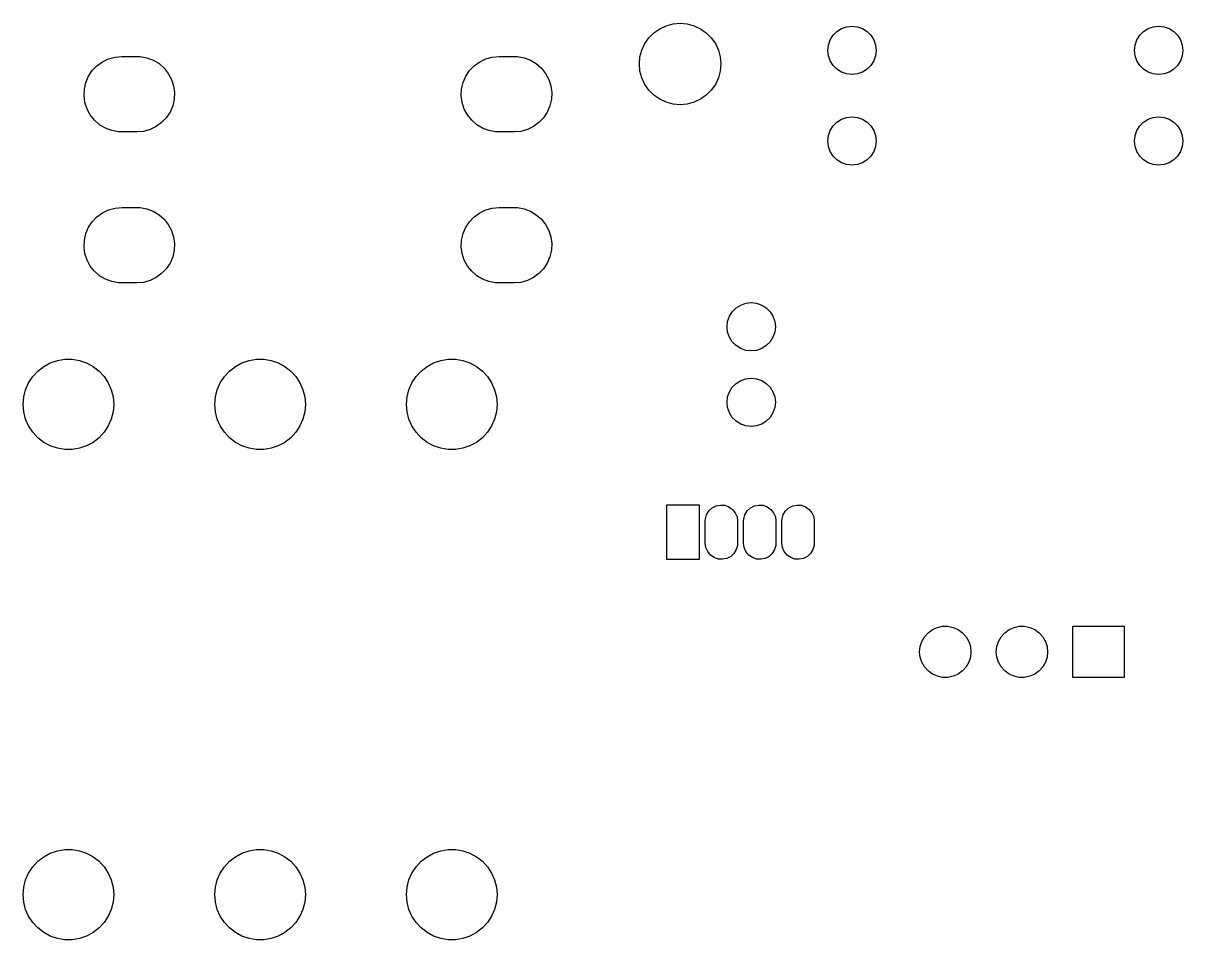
# Model space of a CAD drawing. Extents: x 0.8 to 7.47, y -4.84 to -0.82.
# Drawn here: x 0.797 to 2.309, y -3.642 to -2.447 of the extents above; entities that cross this region are included whole.
import ezdxf

# ---------------------------------------------------------------- set-up
doc = ezdxf.new("R2010")
doc.units = 0
doc.header["$MEASUREMENT"] = 0
doc.layers.add('BLACK', color=7, linetype='CONTINUOUS')

msp = doc.modelspace()

# ---------------------------------------------------------------- linework, layer by layer
at = {"layer": 'BLACK', "linetype": 'CONTINUOUS'}
for p, q in [((1.62697, -2.45397), (1.63537, -2.45006)), ((1.63537, -2.45006), (1.64431, -2.44766)), ((1.64431, -2.44766), (1.65354, -2.44685)), ((1.65354, -2.44685), (1.66277, -2.44766)), ((1.66277, -2.44766), (1.67172, -2.45006)), ((1.67172, -2.45006), (1.68012, -2.45397)), ((1.61283, -2.46584), (1.61938, -2.45929)), ((1.61938, -2.45929), (1.62697, -2.45397)), ((1.68012, -2.45397), (1.68771, -2.45929)), ((1.68771, -2.45929), (1.69426, -2.46584)), ((1.84938, -2.46862), (1.85313, -2.46265)), ((1.85313, -2.46265), (1.85812, -2.45766)), ((1.85812, -2.45766), (1.86409, -2.45391)), ((1.86409, -2.45391), (1.87075, -2.45158)), ((1.87075, -2.45158), (1.87776, -2.45079)), ((1.87776, -2.45079), (1.88476, -2.45158)), ((1.88476, -2.45158), (1.89142, -2.45391)), ((1.89142, -2.45391), (1.89739, -2.45766)), ((1.89739, -2.45766), (1.90238, -2.46265)), ((1.90238, -2.46265), (1.90613, -2.46862)), ((2.24938, -2.46862), (2.25313, -2.46265)), ((2.25313, -2.46265), (2.25812, -2.45766)), ((2.25812, -2.45766), (2.26409, -2.45391)), ((2.26409, -2.45391), (2.27075, -2.45158)), ((2.27075, -2.45158), (2.27776, -2.45079)), ((2.27776, -2.45079), (2.28476, -2.45158)), ((2.28476, -2.45158), (2.29142, -2.45391)), ((2.29142, -2.45391), (2.29739, -2.45766)), ((2.29739, -2.45766), (2.30238, -2.46265)), ((2.30238, -2.46265), (2.30613, -2.46862)), ((1.6036, -2.48182), (1.60751, -2.47343)), ((1.60751, -2.47343), (1.61283, -2.46584)), ((1.69426, -2.46584), (1.69957, -2.47343)), ((1.69957, -2.47343), (1.70349, -2.48182)), ((1.84626, -2.48228), (1.84705, -2.47527)), ((1.84705, -2.47527), (1.84938, -2.46862)), ((1.90613, -2.46862), (1.90846, -2.47527)), ((1.90846, -2.47527), (1.90925, -2.48228)), ((2.24626, -2.48228), (2.24705, -2.47527)), ((2.24705, -2.47527), (2.24938, -2.46862)), ((2.30613, -2.46862), (2.30846, -2.47527)), ((2.30846, -2.47527), (2.30925, -2.48228)), ((0.899956, -2.49712), (0.907905, -2.4933)), ((0.907905, -2.4933), (0.91641, -2.49095)), ((0.91641, -2.49095), (0.925197, -2.49016)), ((0.925197, -2.49016), (0.944882, -2.49016)), ((0.944882, -2.49016), (0.949293, -2.49036)), ((0.949293, -2.49036), (0.957974, -2.49193)), ((0.957974, -2.49193), (0.966234, -2.49503)), ((0.966234, -2.49503), (0.973808, -2.49956)), ((1.39208, -2.49712), (1.40003, -2.4933)), ((1.40003, -2.4933), (1.40854, -2.49095)), ((1.40854, -2.49095), (1.41732, -2.49016)), ((1.41732, -2.49016), (1.43701, -2.49016)), ((1.43701, -2.49016), (1.44142, -2.49036)), ((1.44142, -2.49036), (1.4501, -2.49193)), ((1.4501, -2.49193), (1.45836, -2.49503)), ((1.45836, -2.49503), (1.46593, -2.49956)), ((1.60039, -2.5), (1.6012, -2.49077)), ((1.6012, -2.49077), (1.6036, -2.48182)), ((1.70349, -2.48182), (1.70589, -2.49077)), ((1.70589, -2.49077), (1.70669, -2.5)), ((1.84705, -2.48929), (1.84626, -2.48228)), ((1.84938, -2.49595), (1.84705, -2.48929)), ((1.90846, -2.48929), (1.90613, -2.49595)), ((1.90925, -2.48228), (1.90846, -2.48929)), ((2.24705, -2.48929), (2.24626, -2.48228)), ((2.24938, -2.49595), (2.24705, -2.48929)), ((2.30846, -2.48929), (2.30613, -2.49595)), ((2.30925, -2.48228), (2.30846, -2.48929)), ((0.88186, -2.51605), (0.886721, -2.50869)), ((0.886721, -2.50869), (0.892818, -2.50231)), ((0.892818, -2.50231), (0.899956, -2.49712)), ((0.973808, -2.49956), (0.980453, -2.50536)), ((0.980453, -2.50536), (0.985953, -2.51226)), ((1.37399, -2.51605), (1.37885, -2.50869)), ((1.37885, -2.50869), (1.38494, -2.50231)), ((1.38494, -2.50231), (1.39208, -2.49712)), ((1.46593, -2.49956), (1.47258, -2.50536)), ((1.47258, -2.50536), (1.47808, -2.51226)), ((1.6012, -2.50923), (1.60039, -2.5)), ((1.6036, -2.51818), (1.6012, -2.50923)), ((1.70589, -2.50923), (1.70349, -2.51818)), ((1.70669, -2.5), (1.70589, -2.50923)), ((1.85313, -2.50192), (1.84938, -2.49595)), ((1.85812, -2.50691), (1.85313, -2.50192)), ((1.86409, -2.51066), (1.85812, -2.50691)), ((1.87075, -2.51299), (1.86409, -2.51066)), ((1.89142, -2.51066), (1.88476, -2.51299)), ((1.89739, -2.50691), (1.89142, -2.51066)), ((1.90238, -2.50192), (1.89739, -2.50691)), ((1.90613, -2.49595), (1.90238, -2.50192)), ((2.25313, -2.50192), (2.24938, -2.49595)), ((2.25812, -2.50691), (2.25313, -2.50192)), ((2.26409, -2.51066), (2.25812, -2.50691)), ((2.27075, -2.51299), (2.26409, -2.51066)), ((2.29142, -2.51066), (2.28476, -2.51299)), ((2.29739, -2.50691), (2.29142, -2.51066)), ((2.30238, -2.50192), (2.29739, -2.50691)), ((2.30613, -2.49595), (2.30238, -2.50192)), ((0.87643, -2.53276), (0.878393, -2.52416)), ((0.878393, -2.52416), (0.88186, -2.51605)), ((0.985953, -2.51226), (0.990134, -2.52003)), ((0.990134, -2.52003), (0.992861, -2.52842)), ((1.36856, -2.53276), (1.37052, -2.52416)), ((1.37052, -2.52416), (1.37399, -2.51605)), ((1.47808, -2.51226), (1.48226, -2.52003)), ((1.48226, -2.52003), (1.48499, -2.52842)), ((1.60751, -2.52657), (1.6036, -2.51818)), ((1.70349, -2.51818), (1.69957, -2.52657)), ((1.87776, -2.51378), (1.87075, -2.51299)), ((1.88476, -2.51299), (1.87776, -2.51378)), ((2.27776, -2.51378), (2.27075, -2.51299)), ((2.28476, -2.51299), (2.27776, -2.51378)), ((0.876034, -2.54158), (0.87643, -2.53276)), ((0.992861, -2.52842), (0.994045, -2.53716)), ((0.994045, -2.53716), (0.993649, -2.54598)), ((1.36816, -2.54158), (1.36856, -2.53276)), ((1.48499, -2.52842), (1.48617, -2.53716)), ((1.48617, -2.53716), (1.48578, -2.54598)), ((1.61283, -2.53416), (1.60751, -2.52657)), ((1.61938, -2.54071), (1.61283, -2.53416)), ((1.62697, -2.54603), (1.61938, -2.54071)), ((1.68771, -2.54071), (1.68012, -2.54603)), ((1.69426, -2.53416), (1.68771, -2.54071)), ((1.69957, -2.52657), (1.69426, -2.53416)), ((0.877218, -2.55032), (0.876034, -2.54158)), ((0.879944, -2.55871), (0.877218, -2.55032)), ((0.991686, -2.55458), (0.988218, -2.56269)), ((0.993649, -2.54598), (0.991686, -2.55458)), ((1.36934, -2.55032), (1.36816, -2.54158)), ((1.37207, -2.55871), (1.36934, -2.55032)), ((1.48381, -2.55458), (1.48034, -2.56269)), ((1.48578, -2.54598), (1.48381, -2.55458)), ((1.63537, -2.54994), (1.62697, -2.54603)), ((1.64431, -2.55234), (1.63537, -2.54994)), ((1.65354, -2.55315), (1.64431, -2.55234)), ((1.66277, -2.55234), (1.65354, -2.55315)), ((1.67172, -2.54994), (1.66277, -2.55234)), ((1.68012, -2.54603), (1.67172, -2.54994)), ((0.884125, -2.56648), (0.879944, -2.55871)), ((0.889626, -2.57338), (0.884125, -2.56648)), ((0.983358, -2.57005), (0.977261, -2.57643)), ((0.988218, -2.56269), (0.983358, -2.57005)), ((1.37625, -2.56648), (1.37207, -2.55871)), ((1.38175, -2.57338), (1.37625, -2.56648)), ((1.47548, -2.57005), (1.46939, -2.57643)), ((1.48034, -2.56269), (1.47548, -2.57005)), ((1.86409, -2.57202), (1.87075, -2.56969)), ((1.87075, -2.56969), (1.87776, -2.5689)), ((1.87776, -2.5689), (1.88476, -2.56969)), ((1.88476, -2.56969), (1.89142, -2.57202)), ((2.26409, -2.57202), (2.27075, -2.56969)), ((2.27075, -2.56969), (2.27776, -2.5689)), ((2.27776, -2.5689), (2.28476, -2.56969)), ((2.28476, -2.56969), (2.29142, -2.57202)), ((0.89627, -2.57918), (0.889626, -2.57338)), ((0.903844, -2.58371), (0.89627, -2.57918)), ((0.912104, -2.58681), (0.903844, -2.58371)), ((0.962174, -2.58544), (0.953669, -2.58779)), ((0.970123, -2.58162), (0.962174, -2.58544)), ((0.977261, -2.57643), (0.970123, -2.58162)), ((1.3884, -2.57918), (1.38175, -2.57338)), ((1.39597, -2.58371), (1.3884, -2.57918)), ((1.40423, -2.58681), (1.39597, -2.58371)), ((1.4543, -2.58544), (1.4458, -2.58779)), ((1.46225, -2.58162), (1.4543, -2.58544)), ((1.46939, -2.57643), (1.46225, -2.58162)), ((1.84938, -2.58673), (1.85313, -2.58076)), ((1.85313, -2.58076), (1.85812, -2.57577)), ((1.85812, -2.57577), (1.86409, -2.57202)), ((1.89142, -2.57202), (1.89739, -2.57577)), ((1.89739, -2.57577), (1.90238, -2.58076)), ((1.90238, -2.58076), (1.90613, -2.58673)), ((2.24938, -2.58673), (2.25313, -2.58076)), ((2.25313, -2.58076), (2.25812, -2.57577)), ((2.25812, -2.57577), (2.26409, -2.57202)), ((2.29142, -2.57202), (2.29739, -2.57577)), ((2.29739, -2.57577), (2.30238, -2.58076)), ((2.30238, -2.58076), (2.30613, -2.58673)), ((0.920785, -2.58838), (0.912104, -2.58681)), ((0.925197, -2.58858), (0.920785, -2.58838)), ((0.944882, -2.58858), (0.925197, -2.58858)), ((0.953669, -2.58779), (0.944882, -2.58858)), ((1.41291, -2.58838), (1.40423, -2.58681)), ((1.41732, -2.58858), (1.41291, -2.58838)), ((1.43701, -2.58858), (1.41732, -2.58858)), ((1.4458, -2.58779), (1.43701, -2.58858)), ((1.84626, -2.60039), (1.84705, -2.59339)), ((1.84705, -2.6074), (1.84626, -2.60039)), ((1.84705, -2.59339), (1.84938, -2.58673)), ((1.90613, -2.58673), (1.90846, -2.59339)), ((1.90846, -2.59339), (1.90925, -2.60039)), ((1.90925, -2.60039), (1.90846, -2.6074)), ((2.24626, -2.60039), (2.24705, -2.59339)), ((2.24705, -2.6074), (2.24626, -2.60039)), ((2.24705, -2.59339), (2.24938, -2.58673)), ((2.30613, -2.58673), (2.30846, -2.59339)), ((2.30846, -2.59339), (2.30925, -2.60039)), ((2.30925, -2.60039), (2.30846, -2.6074)), ((1.84938, -2.61406), (1.84705, -2.6074)), ((1.85313, -2.62003), (1.84938, -2.61406)), ((1.90613, -2.61406), (1.90238, -2.62003)), ((1.90846, -2.6074), (1.90613, -2.61406)), ((2.24938, -2.61406), (2.24705, -2.6074)), ((2.25313, -2.62003), (2.24938, -2.61406)), ((2.30613, -2.61406), (2.30238, -2.62003)), ((2.30846, -2.6074), (2.30613, -2.61406)), ((1.85812, -2.62502), (1.85313, -2.62003)), ((1.86409, -2.62877), (1.85812, -2.62502)), ((1.87075, -2.6311), (1.86409, -2.62877)), ((1.87776, -2.63189), (1.87075, -2.6311)), ((1.88476, -2.6311), (1.87776, -2.63189)), ((1.89142, -2.62877), (1.88476, -2.6311)), ((1.89739, -2.62502), (1.89142, -2.62877)), ((1.90238, -2.62003), (1.89739, -2.62502)), ((2.25812, -2.62502), (2.25313, -2.62003)), ((2.26409, -2.62877), (2.25812, -2.62502)), ((2.27075, -2.6311), (2.26409, -2.62877)), ((2.27776, -2.63189), (2.27075, -2.6311)), ((2.28476, -2.6311), (2.27776, -2.63189)), ((2.29142, -2.62877), (2.28476, -2.6311)), ((2.29739, -2.62502), (2.29142, -2.62877)), ((2.30238, -2.62003), (2.29739, -2.62502)), ((0.899956, -2.69397), (0.907905, -2.69015)), ((0.907905, -2.69015), (0.91641, -2.6878)), ((0.91641, -2.6878), (0.925197, -2.68701)), ((0.925197, -2.68701), (0.944882, -2.68701)), ((0.944882, -2.68701), (0.949293, -2.68721)), ((0.949293, -2.68721), (0.957974, -2.68878)), ((0.957974, -2.68878), (0.966234, -2.69188)), ((0.966234, -2.69188), (0.973808, -2.69641)), ((1.39208, -2.69397), (1.40003, -2.69015)), ((1.40003, -2.69015), (1.40854, -2.6878)), ((1.40854, -2.6878), (1.41732, -2.68701)), ((1.41732, -2.68701), (1.43701, -2.68701)), ((1.43701, -2.68701), (1.44142, -2.68721)), ((1.44142, -2.68721), (1.4501, -2.68878)), ((1.4501, -2.68878), (1.45836, -2.69188)), ((1.45836, -2.69188), (1.46593, -2.69641)), ((0.88186, -2.7129), (0.886721, -2.70554)), ((0.886721, -2.70554), (0.892818, -2.69916)), ((0.892818, -2.69916), (0.899956, -2.69397)), ((0.973808, -2.69641), (0.980453, -2.70221)), ((0.980453, -2.70221), (0.985953, -2.70911)), ((1.37399, -2.7129), (1.37885, -2.70554)), ((1.37885, -2.70554), (1.38494, -2.69916)), ((1.38494, -2.69916), (1.39208, -2.69397)), ((1.46593, -2.69641), (1.47258, -2.70221)), ((1.47258, -2.70221), (1.47808, -2.70911)), ((0.87643, -2.72961), (0.878393, -2.72101)), ((0.878393, -2.72101), (0.88186, -2.7129)), ((0.985953, -2.70911), (0.990134, -2.71688)), ((0.990134, -2.71688), (0.992861, -2.72527)), ((1.36856, -2.72961), (1.37052, -2.72101)), ((1.37052, -2.72101), (1.37399, -2.7129)), ((1.47808, -2.70911), (1.48226, -2.71688)), ((1.48226, -2.71688), (1.48499, -2.72527)), ((0.876034, -2.73843), (0.87643, -2.72961)), ((0.992861, -2.72527), (0.994045, -2.73401)), ((0.994045, -2.73401), (0.993649, -2.74283)), ((1.36816, -2.73843), (1.36856, -2.72961)), ((1.48499, -2.72527), (1.48617, -2.73401)), ((1.48617, -2.73401), (1.48578, -2.74283)), ((0.877218, -2.74717), (0.876034, -2.73843)), ((0.879944, -2.75556), (0.877218, -2.74717)), ((0.991686, -2.75143), (0.988218, -2.75954)), ((0.993649, -2.74283), (0.991686, -2.75143)), ((1.36934, -2.74717), (1.36816, -2.73843)), ((1.37207, -2.75556), (1.36934, -2.74717)), ((1.48381, -2.75143), (1.48034, -2.75954)), ((1.48578, -2.74283), (1.48381, -2.75143)), ((0.884125, -2.76333), (0.879944, -2.75556)), ((0.889626, -2.77023), (0.884125, -2.76333)), ((0.983358, -2.7669), (0.977261, -2.77328)), ((0.988218, -2.75954), (0.983358, -2.7669)), ((1.37625, -2.76333), (1.37207, -2.75556)), ((1.38175, -2.77023), (1.37625, -2.76333)), ((1.47548, -2.7669), (1.46939, -2.77328)), ((1.48034, -2.75954), (1.47548, -2.7669)), ((0.89627, -2.77603), (0.889626, -2.77023)), ((0.903844, -2.78056), (0.89627, -2.77603)), ((0.912104, -2.78366), (0.903844, -2.78056)), ((0.962174, -2.7823), (0.953669, -2.78464)), ((0.970123, -2.77847), (0.962174, -2.7823)), ((0.977261, -2.77328), (0.970123, -2.77847)), ((1.3884, -2.77603), (1.38175, -2.77023)), ((1.39597, -2.78056), (1.3884, -2.77603)), ((1.40423, -2.78366), (1.39597, -2.78056)), ((1.4543, -2.7823), (1.4458, -2.78464)), ((1.46225, -2.77847), (1.4543, -2.7823)), ((1.46939, -2.77328), (1.46225, -2.77847)), ((0.920785, -2.78523), (0.912104, -2.78366)), ((0.925197, -2.78543), (0.920785, -2.78523)), ((0.944882, -2.78543), (0.925197, -2.78543)), ((0.953669, -2.78464), (0.944882, -2.78543)), ((1.41291, -2.78523), (1.40423, -2.78366)), ((1.41732, -2.78543), (1.41291, -2.78523)), ((1.43701, -2.78543), (1.41732, -2.78543)), ((1.4458, -2.78464), (1.43701, -2.78543)), ((1.73259, -2.81414), (1.73925, -2.81181)), ((1.73925, -2.81181), (1.74626, -2.81102)), ((1.74626, -2.81102), (1.75327, -2.81181)), ((1.75327, -2.81181), (1.75993, -2.81414)), ((1.71788, -2.82885), (1.72164, -2.82288)), ((1.72164, -2.82288), (1.72662, -2.8179)), ((1.72662, -2.8179), (1.73259, -2.81414)), ((1.75993, -2.81414), (1.7659, -2.8179)), ((1.7659, -2.8179), (1.77088, -2.82288)), ((1.77088, -2.82288), (1.77464, -2.82885)), ((1.71476, -2.84252), (1.71555, -2.83551)), ((1.71555, -2.84953), (1.71476, -2.84252)), ((1.71555, -2.83551), (1.71788, -2.82885)), ((1.77464, -2.82885), (1.77697, -2.83551)), ((1.77697, -2.83551), (1.77776, -2.84252)), ((1.77776, -2.84252), (1.77697, -2.84953)), ((1.71788, -2.85619), (1.71555, -2.84953)), ((1.72164, -2.86216), (1.71788, -2.85619)), ((1.77464, -2.85619), (1.77088, -2.86216)), ((1.77697, -2.84953), (1.77464, -2.85619)), ((1.72662, -2.86714), (1.72164, -2.86216)), ((1.73259, -2.8709), (1.72662, -2.86714)), ((1.73925, -2.87323), (1.73259, -2.8709)), ((1.74626, -2.87402), (1.73925, -2.87323)), ((1.75327, -2.87323), (1.74626, -2.87402)), ((1.75993, -2.8709), (1.75327, -2.87323)), ((1.7659, -2.86714), (1.75993, -2.8709)), ((1.77088, -2.86216), (1.7659, -2.86714)), ((0.831986, -2.88962), (0.841211, -2.88645)), ((0.841211, -2.88645), (0.850832, -2.88485)), ((0.850832, -2.88485), (0.860585, -2.88485)), ((0.860585, -2.88485), (0.870206, -2.88645)), ((0.870206, -2.88645), (0.879431, -2.88962)), ((1.08199, -2.88962), (1.09121, -2.88645)), ((1.09121, -2.88645), (1.10083, -2.88485)), ((1.10083, -2.88485), (1.11059, -2.88485)), ((1.11059, -2.88485), (1.12021, -2.88645)), ((1.12021, -2.88645), (1.12943, -2.88962)), ((1.33199, -2.88962), (1.34121, -2.88645)), ((1.34121, -2.88645), (1.35083, -2.88485)), ((1.35083, -2.88485), (1.36059, -2.88485)), ((1.36059, -2.88485), (1.37021, -2.88645)), ((1.37021, -2.88645), (1.37943, -2.88962)), ((0.809106, -2.90743), (0.815712, -2.90025)), ((0.815712, -2.90025), (0.823409, -2.89426)), ((0.823409, -2.89426), (0.831986, -2.88962)), ((0.879431, -2.88962), (0.888009, -2.89426)), ((0.888009, -2.89426), (0.895706, -2.90025)), ((0.895706, -2.90025), (0.902311, -2.90743)), ((1.05911, -2.90743), (1.06571, -2.90025)), ((1.06571, -2.90025), (1.07341, -2.89426)), ((1.07341, -2.89426), (1.08199, -2.88962)), ((1.12943, -2.88962), (1.13801, -2.89426)), ((1.13801, -2.89426), (1.14571, -2.90025)), ((1.14571, -2.90025), (1.15231, -2.90743)), ((1.30911, -2.90743), (1.31571, -2.90025)), ((1.31571, -2.90025), (1.32341, -2.89426)), ((1.32341, -2.89426), (1.33199, -2.88962)), ((1.37943, -2.88962), (1.38801, -2.89426)), ((1.38801, -2.89426), (1.39571, -2.90025)), ((1.39571, -2.90025), (1.40231, -2.90743)), ((0.799853, -2.92453), (0.803771, -2.91559)), ((0.803771, -2.91559), (0.809106, -2.90743)), ((0.902311, -2.90743), (0.907646, -2.91559)), ((0.907646, -2.91559), (0.911564, -2.92453)), ((1.04985, -2.92453), (1.05377, -2.91559)), ((1.05377, -2.91559), (1.05911, -2.90743)), ((1.15231, -2.90743), (1.15765, -2.91559)), ((1.15765, -2.91559), (1.16156, -2.92453)), ((1.29985, -2.92453), (1.30377, -2.91559)), ((1.30377, -2.91559), (1.30911, -2.90743)), ((1.40231, -2.90743), (1.40765, -2.91559)), ((1.40765, -2.91559), (1.41156, -2.92453)), ((1.72164, -2.92131), (1.72662, -2.91632)), ((1.72662, -2.91632), (1.73259, -2.91257)), ((1.73259, -2.91257), (1.73925, -2.91024)), ((1.73925, -2.91024), (1.74626, -2.90945)), ((1.74626, -2.90945), (1.75327, -2.91024)), ((1.75327, -2.91024), (1.75993, -2.91257)), ((1.75993, -2.91257), (1.7659, -2.91632)), ((1.7659, -2.91632), (1.77088, -2.92131)), ((0.796654, -2.9437), (0.797459, -2.93398)), ((0.797459, -2.93398), (0.799853, -2.92453)), ((0.911564, -2.92453), (0.913958, -2.93398)), ((0.913958, -2.93398), (0.914764, -2.9437)), ((1.04665, -2.9437), (1.04746, -2.93398)), ((1.04746, -2.93398), (1.04985, -2.92453)), ((1.16156, -2.92453), (1.16396, -2.93398)), ((1.16396, -2.93398), (1.16476, -2.9437)), ((1.29665, -2.9437), (1.29746, -2.93398)), ((1.29746, -2.93398), (1.29985, -2.92453)), ((1.41156, -2.92453), (1.41396, -2.93398)), ((1.41396, -2.93398), (1.41476, -2.9437)), ((1.71476, -2.94094), (1.71555, -2.93394)), ((1.71555, -2.93394), (1.71788, -2.92728)), ((1.71788, -2.92728), (1.72164, -2.92131)), ((1.77088, -2.92131), (1.77464, -2.92728)), ((1.77464, -2.92728), (1.77697, -2.93394)), ((1.77697, -2.93394), (1.77776, -2.94094)), ((0.797459, -2.95342), (0.796654, -2.9437)), ((0.914764, -2.9437), (0.913958, -2.95342)), ((1.04746, -2.95342), (1.04665, -2.9437)), ((1.16476, -2.9437), (1.16396, -2.95342)), ((1.29746, -2.95342), (1.29665, -2.9437)), ((1.41476, -2.9437), (1.41396, -2.95342)), ((1.71555, -2.94795), (1.71476, -2.94094)), ((1.71788, -2.95461), (1.71555, -2.94795)), ((1.77697, -2.94795), (1.77464, -2.95461)), ((1.77776, -2.94094), (1.77697, -2.94795)), ((0.799853, -2.96288), (0.797459, -2.95342)), ((0.803771, -2.97181), (0.799853, -2.96288)), ((0.911564, -2.96288), (0.907646, -2.97181)), ((0.913958, -2.95342), (0.911564, -2.96288)), ((1.04985, -2.96288), (1.04746, -2.95342)), ((1.05377, -2.97181), (1.04985, -2.96288)), ((1.16156, -2.96288), (1.15765, -2.97181)), ((1.16396, -2.95342), (1.16156, -2.96288)), ((1.29985, -2.96288), (1.29746, -2.95342)), ((1.30377, -2.97181), (1.29985, -2.96288)), ((1.41156, -2.96288), (1.40765, -2.97181)), ((1.41396, -2.95342), (1.41156, -2.96288)), ((1.72164, -2.96058), (1.71788, -2.95461)), ((1.72662, -2.96557), (1.72164, -2.96058)), ((1.77088, -2.96058), (1.7659, -2.96557)), ((1.77464, -2.95461), (1.77088, -2.96058)), ((0.809106, -2.97997), (0.803771, -2.97181)), ((0.907646, -2.97181), (0.902311, -2.97997)), ((1.05911, -2.97997), (1.05377, -2.97181)), ((1.15765, -2.97181), (1.15231, -2.97997)), ((1.30911, -2.97997), (1.30377, -2.97181)), ((1.40765, -2.97181), (1.40231, -2.97997)), ((1.73259, -2.96932), (1.72662, -2.96557)), ((1.73925, -2.97165), (1.73259, -2.96932)), ((1.74626, -2.97244), (1.73925, -2.97165)), ((1.75327, -2.97165), (1.74626, -2.97244)), ((1.75993, -2.96932), (1.75327, -2.97165)), ((1.7659, -2.96557), (1.75993, -2.96932)), ((0.815712, -2.98715), (0.809106, -2.97997)), ((0.823409, -2.99314), (0.815712, -2.98715)), ((0.831986, -2.99778), (0.823409, -2.99314)), ((0.888009, -2.99314), (0.879431, -2.99778)), ((0.895706, -2.98715), (0.888009, -2.99314)), ((0.902311, -2.97997), (0.895706, -2.98715)), ((1.06571, -2.98715), (1.05911, -2.97997)), ((1.07341, -2.99314), (1.06571, -2.98715)), ((1.08199, -2.99778), (1.07341, -2.99314)), ((1.13801, -2.99314), (1.12943, -2.99778)), ((1.14571, -2.98715), (1.13801, -2.99314)), ((1.15231, -2.97997), (1.14571, -2.98715)), ((1.31571, -2.98715), (1.30911, -2.97997)), ((1.32341, -2.99314), (1.31571, -2.98715)), ((1.33199, -2.99778), (1.32341, -2.99314)), ((1.38801, -2.99314), (1.37943, -2.99778)), ((1.39571, -2.98715), (1.38801, -2.99314)), ((1.40231, -2.97997), (1.39571, -2.98715)), ((0.841211, -3.00095), (0.831986, -2.99778)), ((0.850832, -3.00255), (0.841211, -3.00095)), ((0.860585, -3.00255), (0.850832, -3.00255)), ((0.870206, -3.00095), (0.860585, -3.00255)), ((0.879431, -2.99778), (0.870206, -3.00095)), ((1.09121, -3.00095), (1.08199, -2.99778)), ((1.10083, -3.00255), (1.09121, -3.00095)), ((1.11059, -3.00255), (1.10083, -3.00255)), ((1.12021, -3.00095), (1.11059, -3.00255)), ((1.12943, -2.99778), (1.12021, -3.00095)), ((1.34121, -3.00095), (1.33199, -2.99778)), ((1.35083, -3.00255), (1.34121, -3.00095)), ((1.36059, -3.00255), (1.35083, -3.00255)), ((1.37021, -3.00095), (1.36059, -3.00255)), ((1.37943, -2.99778), (1.37021, -3.00095)), ((1.63642, -3.14567), (1.63642, -3.0748)), ((1.63642, -3.0748), (1.67854, -3.0748)), ((1.67854, -3.0748), (1.67854, -3.14567)), ((1.68816, -3.08747), (1.69114, -3.08257)), ((1.69114, -3.08257), (1.69533, -3.07866)), ((1.69533, -3.07866), (1.70043, -3.07602)), ((1.70043, -3.07602), (1.70604, -3.07485)), ((1.70604, -3.07485), (1.71177, -3.07524)), ((1.71177, -3.07524), (1.71717, -3.07716)), ((1.71717, -3.07716), (1.72186, -3.08047)), ((1.72186, -3.08047), (1.72548, -3.08492)), ((1.72548, -3.08492), (1.72776, -3.09018)), ((1.73816, -3.08747), (1.74114, -3.08257)), ((1.74114, -3.08257), (1.74533, -3.07866)), ((1.74533, -3.07866), (1.75043, -3.07602)), ((1.75043, -3.07602), (1.75604, -3.07485)), ((1.75604, -3.07485), (1.76177, -3.07524)), ((1.76177, -3.07524), (1.76717, -3.07716)), ((1.76717, -3.07716), (1.77186, -3.08047)), ((1.77186, -3.08047), (1.77548, -3.08492)), ((1.77548, -3.08492), (1.77776, -3.09018)), ((1.78816, -3.08747), (1.79114, -3.08257)), ((1.79114, -3.08257), (1.79533, -3.07866)), ((1.79533, -3.07866), (1.80043, -3.07602)), ((1.80043, -3.07602), (1.80604, -3.07485)), ((1.80604, -3.07485), (1.81177, -3.07524)), ((1.81177, -3.07524), (1.81717, -3.07716)), ((1.81717, -3.07716), (1.82186, -3.08047)), ((1.82186, -3.08047), (1.82548, -3.08492)), ((1.82548, -3.08492), (1.82776, -3.09018)), ((1.68642, -3.09587), (1.68661, -3.093)), ((1.68642, -3.12461), (1.68642, -3.09587)), ((1.68661, -3.093), (1.68816, -3.08747)), ((1.72776, -3.09018), (1.72854, -3.09587)), ((1.72854, -3.09587), (1.72854, -3.12461)), ((1.73642, -3.09587), (1.73661, -3.093)), ((1.73642, -3.12461), (1.73642, -3.09587)), ((1.73661, -3.093), (1.73816, -3.08747)), ((1.77776, -3.09018), (1.77854, -3.09587)), ((1.77854, -3.09587), (1.77854, -3.12461)), ((1.78642, -3.09587), (1.78661, -3.093)), ((1.78642, -3.12461), (1.78642, -3.09587)), ((1.78661, -3.093), (1.78816, -3.08747)), ((1.82776, -3.09018), (1.82854, -3.09587)), ((1.82854, -3.09587), (1.82854, -3.12461)), ((1.6872, -3.13029), (1.68642, -3.12461)), ((1.68948, -3.13555), (1.6872, -3.13029)), ((1.72835, -3.12747), (1.7268, -3.133)), ((1.72854, -3.12461), (1.72835, -3.12747)), ((1.7372, -3.13029), (1.73642, -3.12461)), ((1.73948, -3.13555), (1.7372, -3.13029)), ((1.77835, -3.12747), (1.7768, -3.133)), ((1.77854, -3.12461), (1.77835, -3.12747)), ((1.7872, -3.13029), (1.78642, -3.12461)), ((1.78948, -3.13555), (1.7872, -3.13029)), ((1.82835, -3.12747), (1.8268, -3.133)), ((1.82854, -3.12461), (1.82835, -3.12747)), ((1.67854, -3.14567), (1.63642, -3.14567)), ((1.6931, -3.14), (1.68948, -3.13555)), ((1.69779, -3.14331), (1.6931, -3.14)), ((1.70319, -3.14523), (1.69779, -3.14331)), ((1.70892, -3.14562), (1.70319, -3.14523)), ((1.71453, -3.14445), (1.70892, -3.14562)), ((1.71963, -3.14181), (1.71453, -3.14445)), ((1.72382, -3.1379), (1.71963, -3.14181)), ((1.7268, -3.133), (1.72382, -3.1379)), ((1.7431, -3.14), (1.73948, -3.13555)), ((1.74779, -3.14331), (1.7431, -3.14)), ((1.75319, -3.14523), (1.74779, -3.14331)), ((1.75892, -3.14562), (1.75319, -3.14523)), ((1.76453, -3.14445), (1.75892, -3.14562)), ((1.76963, -3.14181), (1.76453, -3.14445)), ((1.77382, -3.1379), (1.76963, -3.14181)), ((1.7768, -3.133), (1.77382, -3.1379)), ((1.7931, -3.14), (1.78948, -3.13555)), ((1.79779, -3.14331), (1.7931, -3.14)), ((1.80319, -3.14523), (1.79779, -3.14331)), ((1.80892, -3.14562), (1.80319, -3.14523)), ((1.81453, -3.14445), (1.80892, -3.14562)), ((1.81963, -3.14181), (1.81453, -3.14445)), ((1.82382, -3.1379), (1.81963, -3.14181)), ((1.8268, -3.133), (1.82382, -3.1379)), ((1.98268, -3.23726), (1.98907, -3.23442)), ((1.98907, -3.23442), (1.99591, -3.23296)), ((1.99591, -3.23296), (2.00291, -3.23296)), ((2.00291, -3.23296), (2.00975, -3.23442)), ((2.00975, -3.23442), (2.01614, -3.23726)), ((2.08268, -3.23726), (2.08907, -3.23442)), ((2.08907, -3.23442), (2.09591, -3.23296)), ((2.09591, -3.23296), (2.10291, -3.23296)), ((2.10291, -3.23296), (2.10975, -3.23442)), ((2.10975, -3.23442), (2.11614, -3.23726)), ((2.16594, -3.29971), (2.16594, -3.23278)), ((2.16594, -3.23278), (2.23287, -3.23278)), ((2.23287, -3.23278), (2.23287, -3.29971)), ((1.96884, -3.25263), (1.97234, -3.24657)), ((1.97234, -3.24657), (1.97702, -3.24138)), ((1.97702, -3.24138), (1.98268, -3.23726)), ((2.01614, -3.23726), (2.0218, -3.24138)), ((2.0218, -3.24138), (2.02648, -3.24657)), ((2.02648, -3.24657), (2.02998, -3.25263)), ((2.06884, -3.25263), (2.07234, -3.24657)), ((2.07234, -3.24657), (2.07702, -3.24138)), ((2.07702, -3.24138), (2.08268, -3.23726)), ((2.11614, -3.23726), (2.1218, -3.24138)), ((2.1218, -3.24138), (2.12648, -3.24657)), ((2.12648, -3.24657), (2.12998, -3.25263)), ((1.96594, -3.26624), (1.96668, -3.25929)), ((1.96668, -3.2732), (1.96594, -3.26624)), ((1.96668, -3.25929), (1.96884, -3.25263)), ((2.02998, -3.25263), (2.03214, -3.25929)), ((2.03214, -3.25929), (2.03287, -3.26624)), ((2.03287, -3.26624), (2.03214, -3.2732)), ((2.06594, -3.26624), (2.06668, -3.25929)), ((2.06668, -3.2732), (2.06594, -3.26624)), ((2.06668, -3.25929), (2.06884, -3.25263)), ((2.12998, -3.25263), (2.13214, -3.25929)), ((2.13214, -3.25929), (2.13287, -3.26624)), ((2.13287, -3.26624), (2.13214, -3.2732)), ((1.96884, -3.27986), (1.96668, -3.2732)), ((1.97234, -3.28591), (1.96884, -3.27986)), ((2.02998, -3.27986), (2.02648, -3.28591)), ((2.03214, -3.2732), (2.02998, -3.27986)), ((2.06884, -3.27986), (2.06668, -3.2732)), ((2.07234, -3.28591), (2.06884, -3.27986)), ((2.12998, -3.27986), (2.12648, -3.28591)), ((2.13214, -3.2732), (2.12998, -3.27986)), ((1.97702, -3.29111), (1.97234, -3.28591)), ((1.98268, -3.29523), (1.97702, -3.29111)), ((1.98907, -3.29807), (1.98268, -3.29523)), ((2.01614, -3.29523), (2.00975, -3.29807)), ((2.0218, -3.29111), (2.01614, -3.29523)), ((2.02648, -3.28591), (2.0218, -3.29111)), ((2.07702, -3.29111), (2.07234, -3.28591)), ((2.08268, -3.29523), (2.07702, -3.29111)), ((2.08907, -3.29807), (2.08268, -3.29523)), ((2.11614, -3.29523), (2.10975, -3.29807)), ((2.1218, -3.29111), (2.11614, -3.29523)), ((2.12648, -3.28591), (2.1218, -3.29111)), ((1.99591, -3.29953), (1.98907, -3.29807)), ((2.00291, -3.29953), (1.99591, -3.29953)), ((2.00975, -3.29807), (2.00291, -3.29953)), ((2.09591, -3.29953), (2.08907, -3.29807)), ((2.10291, -3.29953), (2.09591, -3.29953)), ((2.10975, -3.29807), (2.10291, -3.29953)), ((2.23287, -3.29971), (2.16594, -3.29971)), ((0.841211, -3.52543), (0.850832, -3.52382)), ((0.850832, -3.52382), (0.860585, -3.52382)), ((0.860585, -3.52382), (0.870206, -3.52543)), ((1.09121, -3.52543), (1.10083, -3.52382)), ((1.10083, -3.52382), (1.11059, -3.52382)), ((1.11059, -3.52382), (1.12021, -3.52543)), ((1.34121, -3.52543), (1.35083, -3.52382)), ((1.35083, -3.52382), (1.36059, -3.52382)), ((1.36059, -3.52382), (1.37021, -3.52543)), ((0.809106, -3.5464), (0.815712, -3.53923)), ((0.815712, -3.53923), (0.823409, -3.53324)), ((0.823409, -3.53324), (0.831986, -3.5286)), ((0.831986, -3.5286), (0.841211, -3.52543)), ((0.870206, -3.52543), (0.879431, -3.5286)), ((0.879431, -3.5286), (0.888009, -3.53324)), ((0.888009, -3.53324), (0.895706, -3.53923)), ((0.895706, -3.53923), (0.902311, -3.5464)), ((1.05911, -3.5464), (1.06571, -3.53923)), ((1.06571, -3.53923), (1.07341, -3.53324)), ((1.07341, -3.53324), (1.08199, -3.5286)), ((1.08199, -3.5286), (1.09121, -3.52543)), ((1.12021, -3.52543), (1.12943, -3.5286)), ((1.12943, -3.5286), (1.13801, -3.53324)), ((1.13801, -3.53324), (1.14571, -3.53923)), ((1.14571, -3.53923), (1.15231, -3.5464)), ((1.30911, -3.5464), (1.31571, -3.53923)), ((1.31571, -3.53923), (1.32341, -3.53324)), ((1.32341, -3.53324), (1.33199, -3.5286)), ((1.33199, -3.5286), (1.34121, -3.52543)), ((1.37021, -3.52543), (1.37943, -3.5286)), ((1.37943, -3.5286), (1.38801, -3.53324)), ((1.38801, -3.53324), (1.39571, -3.53923)), ((1.39571, -3.53923), (1.40231, -3.5464)), ((0.799853, -3.5635), (0.803771, -3.55457)), ((0.803771, -3.55457), (0.809106, -3.5464)), ((0.902311, -3.5464), (0.907646, -3.55457)), ((0.907646, -3.55457), (0.911564, -3.5635)), ((1.04985, -3.5635), (1.05377, -3.55457)), ((1.05377, -3.55457), (1.05911, -3.5464)), ((1.15231, -3.5464), (1.15765, -3.55457)), ((1.15765, -3.55457), (1.16156, -3.5635)), ((1.29985, -3.5635), (1.30377, -3.55457)), ((1.30377, -3.55457), (1.30911, -3.5464)), ((1.40231, -3.5464), (1.40765, -3.55457)), ((1.40765, -3.55457), (1.41156, -3.5635)), ((0.797459, -3.57296), (0.799853, -3.5635)), ((0.911564, -3.5635), (0.913958, -3.57296)), ((1.04746, -3.57296), (1.04985, -3.5635)), ((1.16156, -3.5635), (1.16396, -3.57296)), ((1.29746, -3.57296), (1.29985, -3.5635)), ((1.41156, -3.5635), (1.41396, -3.57296)), ((0.796654, -3.58268), (0.797459, -3.57296)), ((0.797459, -3.5924), (0.796654, -3.58268)), ((0.913958, -3.57296), (0.914764, -3.58268)), ((0.914764, -3.58268), (0.913958, -3.5924)), ((1.04665, -3.58268), (1.04746, -3.57296)), ((1.04746, -3.5924), (1.04665, -3.58268)), ((1.16396, -3.57296), (1.16476, -3.58268)), ((1.16476, -3.58268), (1.16396, -3.5924)), ((1.29665, -3.58268), (1.29746, -3.57296)), ((1.29746, -3.5924), (1.29665, -3.58268)), ((1.41396, -3.57296), (1.41476, -3.58268)), ((1.41476, -3.58268), (1.41396, -3.5924)), ((0.799853, -3.60185), (0.797459, -3.5924)), ((0.913958, -3.5924), (0.911564, -3.60185)), ((1.04985, -3.60185), (1.04746, -3.5924)), ((1.16396, -3.5924), (1.16156, -3.60185)), ((1.29985, -3.60185), (1.29746, -3.5924)), ((1.41396, -3.5924), (1.41156, -3.60185)), ((0.803771, -3.61078), (0.799853, -3.60185)), ((0.809106, -3.61895), (0.803771, -3.61078)), ((0.907646, -3.61078), (0.902311, -3.61895)), ((0.911564, -3.60185), (0.907646, -3.61078)), ((1.05377, -3.61078), (1.04985, -3.60185)), ((1.05911, -3.61895), (1.05377, -3.61078)), ((1.15765, -3.61078), (1.15231, -3.61895)), ((1.16156, -3.60185), (1.15765, -3.61078)), ((1.30377, -3.61078), (1.29985, -3.60185)), ((1.30911, -3.61895), (1.30377, -3.61078)), ((1.40765, -3.61078), (1.40231, -3.61895)), ((1.41156, -3.60185), (1.40765, -3.61078)), ((0.815712, -3.62613), (0.809106, -3.61895)), ((0.823409, -3.63212), (0.815712, -3.62613)), ((0.895706, -3.62613), (0.888009, -3.63212)), ((0.902311, -3.61895), (0.895706, -3.62613)), ((1.06571, -3.62613), (1.05911, -3.61895)), ((1.07341, -3.63212), (1.06571, -3.62613)), ((1.14571, -3.62613), (1.13801, -3.63212)), ((1.15231, -3.61895), (1.14571, -3.62613)), ((1.31571, -3.62613), (1.30911, -3.61895)), ((1.32341, -3.63212), (1.31571, -3.62613)), ((1.39571, -3.62613), (1.38801, -3.63212)), ((1.40231, -3.61895), (1.39571, -3.62613)), ((0.831986, -3.63676), (0.823409, -3.63212)), ((0.841211, -3.63993), (0.831986, -3.63676)), ((0.850832, -3.64153), (0.841211, -3.63993)), ((0.860585, -3.64153), (0.850832, -3.64153)), ((0.870206, -3.63993), (0.860585, -3.64153)), ((0.879431, -3.63676), (0.870206, -3.63993)), ((0.888009, -3.63212), (0.879431, -3.63676)), ((1.08199, -3.63676), (1.07341, -3.63212)), ((1.09121, -3.63993), (1.08199, -3.63676)), ((1.10083, -3.64153), (1.09121, -3.63993)), ((1.11059, -3.64153), (1.10083, -3.64153)), ((1.12021, -3.63993), (1.11059, -3.64153)), ((1.12943, -3.63676), (1.12021, -3.63993)), ((1.13801, -3.63212), (1.12943, -3.63676)), ((1.33199, -3.63676), (1.32341, -3.63212)), ((1.34121, -3.63993), (1.33199, -3.63676)), ((1.35083, -3.64153), (1.34121, -3.63993)), ((1.36059, -3.64153), (1.35083, -3.64153)), ((1.37021, -3.63993), (1.36059, -3.64153)), ((1.37943, -3.63676), (1.37021, -3.63993)), ((1.38801, -3.63212), (1.37943, -3.63676))]:
    msp.add_line(p, q, dxfattribs=at)

doc.saveas('drawing.dxf')
